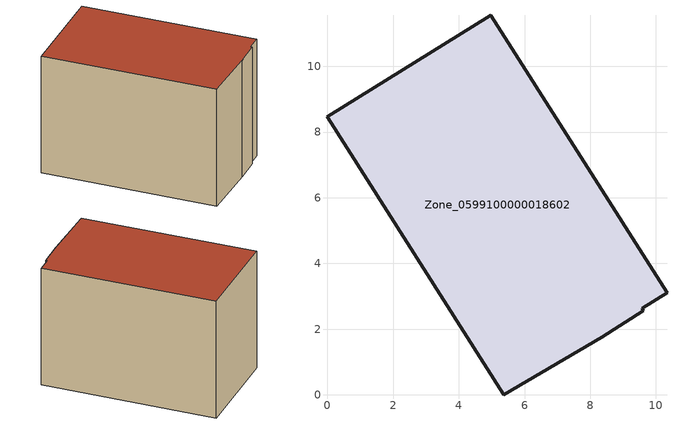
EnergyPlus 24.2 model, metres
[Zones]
Zone_0599100000018602
 floor ground (C_G): 9.62,2.56 8.35,1.75 5.37,0 0,8.47 4.97,11.56 10.34,3.11 9.58,2.64 z0
 wall outside (C_F): 4.97,11.56 0,8.47 5.37,0 8.35,1.75 9.62,2.56 9.58,2.64 10.34,3.11 4.97,11.56 z0:7.13
 roof outside (C_R): 8.35,1.75 9.62,2.56 9.58,2.64 10.34,3.11 4.97,11.56 0,8.47 5.37,0 z7.13
[BUILDING]
Pand.0599100000018602: North Axis=0; Terrain=City; Loads Convergence Tolerance Value=0.04; Temperature Convergence Tolerance Value=0.4; Solar Distribution=FullExterior; Maximum Number of Warmup Days=25; Minimum Number of Warmup Days=1
[Site:Location]
Rotterdam.The.Hague.AP_ZH_NLD Design_Conditions: Latitude=51.96; Longitude=4.45; Time Zone=1; Elevation=-4.5
[SITE:GROUNDTEMPERATURE:BUILDINGSURFACE]
18, 18, 18, 18, 18, 18, 18, 18, 18, 18, 18, 18
[MATERIAL] Thermal Absorptance=0.9; Solar Absorptance=0.7; Visible Absorptance=0.7
Name | Roughness | Thickness | Conductivity | Density | Specific Heat
G.TC.1946 | MediumSmooth | 0.15 | 1 | 540 | 1210
F.TC.1946 | Rough | 0.3 | 0.857143 | 1920 | 840
R.TC.1946 | MediumRough | 0.2 | 0.909091 | 1500 | 1000
[CONSTRUCTION]
C_G: G.TC.1946
C_F: F.TC.1946
C_R: R.TC.1946
[ZONE]
Zone_0599100000018602: Type=1; Multiplier=1; Ceiling Height=Autocalculate; Volume=Autocalculate; Floor Area=autocalculate; Part of Total Floor Area=Yes
[ZONEINFILTRATION:DESIGNFLOWRATE]
Infil_Zone_0599100000018602: Zone or ZoneList or Space or SpaceList=Zone_0599100000018602; Schedule=AlwaysOn; Design Flow Rate Calculation Method=Flow/Area; Flow Rate per Floor Area=0.003; Constant Term Coefficient=1; Temperature Term Coefficient=0; Velocity Term Coefficient=0; Velocity Squared Term Coefficient=0
[HVACTEMPLATE:ZONE:IDEALLOADSAIRSYSTEM]
Zone_0599100000018602: Maximum Heating Supply Air Temperature=50; Minimum Cooling Supply Air Temperature=13; Maximum Heating Supply Air Humidity Ratio=0.0156; Minimum Cooling Supply Air Humidity Ratio=0.0077; Heating Limit=NoLimit; Cooling Limit=NoLimit; Dehumidification Control Type=ConstantSensibleHeatRatio; Cooling Sensible Heat Ratio=0.7; Dehumidification Setpoint=60; Humidification Control Type=None; Humidification Setpoint=30; Outdoor Air Method=None; Outdoor Air Flow Rate per Person=0.00944; Outdoor Air Flow Rate per Zone Floor Area=0; Outdoor Air Flow Rate per Zone=0; Demand Controlled Ventilation Type=None; Outdoor Air Economizer Type=NoEconomizer; Heat Recovery Type=None; Sensible Heat Recovery Effectiveness=0.7; Latent Heat Recovery Effectiveness=0.65
[ZONECONTROL:THERMOSTAT]
ThermostatControl_Zone_0599100000018602: Zone or ZoneList=Zone_0599100000018602; Control Type Schedule=DualSetpointControlType; Control 1=Thermostat_Zone_0599100000018602; Temperature Difference Between Cutout And Setpoint=0
[THERMOSTATSETPOINT:DUALSETPOINT]
Thermostat_Zone_0599100000018602: Heating Setpoint Temperature Schedule=HeatingSetpoint_Zone_0599100000018602; Cooling Setpoint Temperature Schedule=CoolingSetpoint_Zone_0599100000018602
[SCHEDULE:COMPACT]
HeatingSetpoint_Zone_0599100000018602: Through: 12/31, For: AllDays, Until: 24:00, 21
CoolingSetpoint_Zone_0599100000018602: Through: 12/31, For: AllDays, Until: 24:00, 24
DualSetpointControlType: Through: 12/31, For: AllDays, Until: 24:00, 4
AlwaysOn: Through: 12/31, For: AllDays, Until: 24:00, 1
